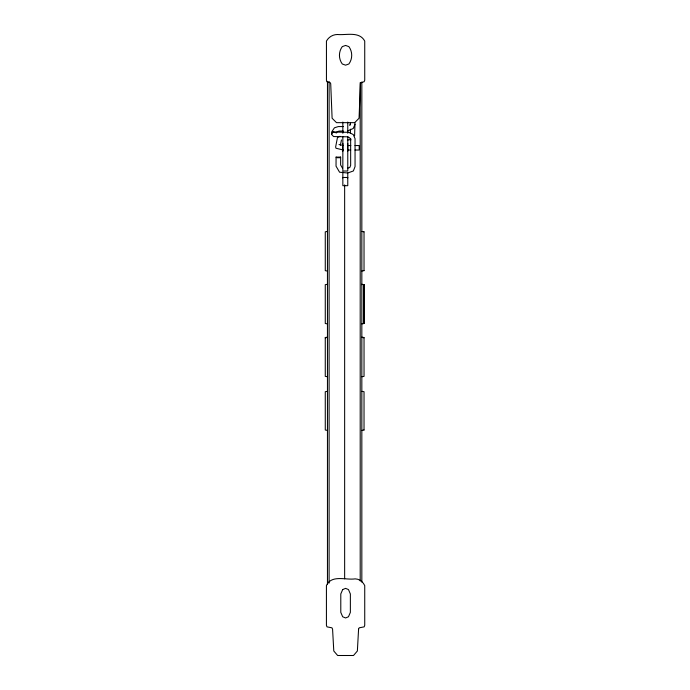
<?xml version="1.0" encoding="UTF-8"?>
<svg xmlns="http://www.w3.org/2000/svg" width="690" height="690" viewBox="0 0 690 690"><rect width="100%" height="100%" fill="white"/><g stroke="black" fill="none" stroke-linecap="round" stroke-linejoin="round"><path stroke-width="1.03" d="M327.457 584.24L327.457 430.172M327.465 391.334L325.266 391.713L325.275 430.008L327.465 430.388L327.457 376.3M327.457 337.514L327.457 323.515M327.457 284.728L327.457 270.721M327.465 231.935L327.465 82.179M342.844 171.793L342.844 185.688L347.769 185.688L347.769 172.862M347.769 136.482L347.769 171.017L342.844 171.017L342.844 136.482M342.844 133.248L342.844 122.052M347.769 133.248L347.769 122.052M350.442 124.925L350.442 122.88M350.434 133.455L350.434 129.168M354.988 122.949L354.608 135.809M342.551 168.257L340.627 164.97L340.653 157.104L336.073 157.113L336.039 166.169L339.575 172.215L347.7 173L353.358 170.965L355.057 166.592L355.048 138.664L353.28 134.567L348.761 132.308L332.925 132.023L335.72 132.446M340.386 145.176L341.481 139.915M349.623 125.364L350.442 123.381M354.996 124.338L353.271 128.469L347.424 131.022M347.544 168.282L349.83 167.454L350.658 165.324L350.658 138.707L350.736 140.105L349.778 137.905L347.588 136.81L333.606 136.551L331.623 134.498L332.925 131.98M336.142 133.101L337.048 131.747L339.135 131.074L343.284 131.048M340.653 157.104L339.851 157.717L337.013 157.717L336.073 157.113M339.972 136.318L337.462 137.552L335.633 146.953L335.961 148.229L343.327 150.032M361.836 271.058L364.035 270.67M361.836 376.749L364.035 376.361L364.035 337.522L361.836 337.134M325.266 337.781L327.465 337.401M361.836 430.388L364.035 430.008M347.355 140.122L350.572 139.587M343.517 126.555L338.255 126.589L334.426 127.814L331.623 132.04L331.623 134.498M328.613 82.429L330.001 82.429L330.717 83.706L332.106 118.249L336.513 122.656L354.643 122.656L359.05 118.249L360.439 83.706L361.155 82.429L364.096 81.782L364.734 80.238L364.734 41.072C359.352 31.085 346.371 35.371 337.393 34.5C332.77 34.552 328.699 37.053 326.439 41.072L326.439 80.238L327.086 81.782L328.613 82.429L327.086 81.782M347.691 145.547L350.831 145.547M355.022 145.547L359.205 145.547L359.205 150.032L354.971 150.032M347.562 150.032L350.736 150.032M361.836 391.334L364.035 391.713L364.027 430.008M361.836 337.401L364.035 337.781M361.836 231.443L364.035 231.831M339.014 144.52L343.508 145.547M364.027 231.831L364.027 270.67M361.836 82.179L361.836 284.728M361.836 323.515L361.836 582.084M360.197 82.627L360.197 580.971M347.769 143.442L347.769 151.3M347.769 177.934L347.769 177.477L342.844 177.477L342.844 177.934M344.646 184.886L344.646 578.815M342.844 143.442L342.844 151.3M329.104 81.558L329.104 583.119M361.836 284.289L361.836 323.903L364.027 323.515L364.035 284.677L361.827 284.289M364.027 284.677L364.027 323.515L364.027 284.677M358.584 629.133L357.368 650.998L353.513 655.5L337.643 655.5L333.788 650.998L332.571 629.133L331.95 627.822L326.982 626.856L326.422 625.278L326.422 585.577C331.467 574.416 345.914 580.299 355.16 578.867C359.49 578.936 362.914 581.791 364.734 585.577L364.734 625.278L364.173 626.856L359.205 627.822L358.584 629.133M342.689 589.562L340.791 593.961L340.791 612.375L342.689 616.774L345.578 617.964L348.467 616.774L350.365 612.375L350.365 593.961L348.467 589.562L345.578 588.372L342.689 589.562M345.578 45.445L342.274 46.618A14.714 14.714 0 0 0 342.274 63.989L345.578 65.153L348.881 63.989A14.714 14.714 0 0 0 348.881 46.618L345.578 45.445M327.465 231.443L325.266 231.831L325.275 270.67L327.465 271.058L327.457 231.443M327.465 284.289L325.266 284.677L325.275 323.515L327.465 323.903L327.465 284.289M327.465 337.134L325.266 337.522L325.266 376.361L327.465 376.749L327.465 337.143"/></g></svg>
